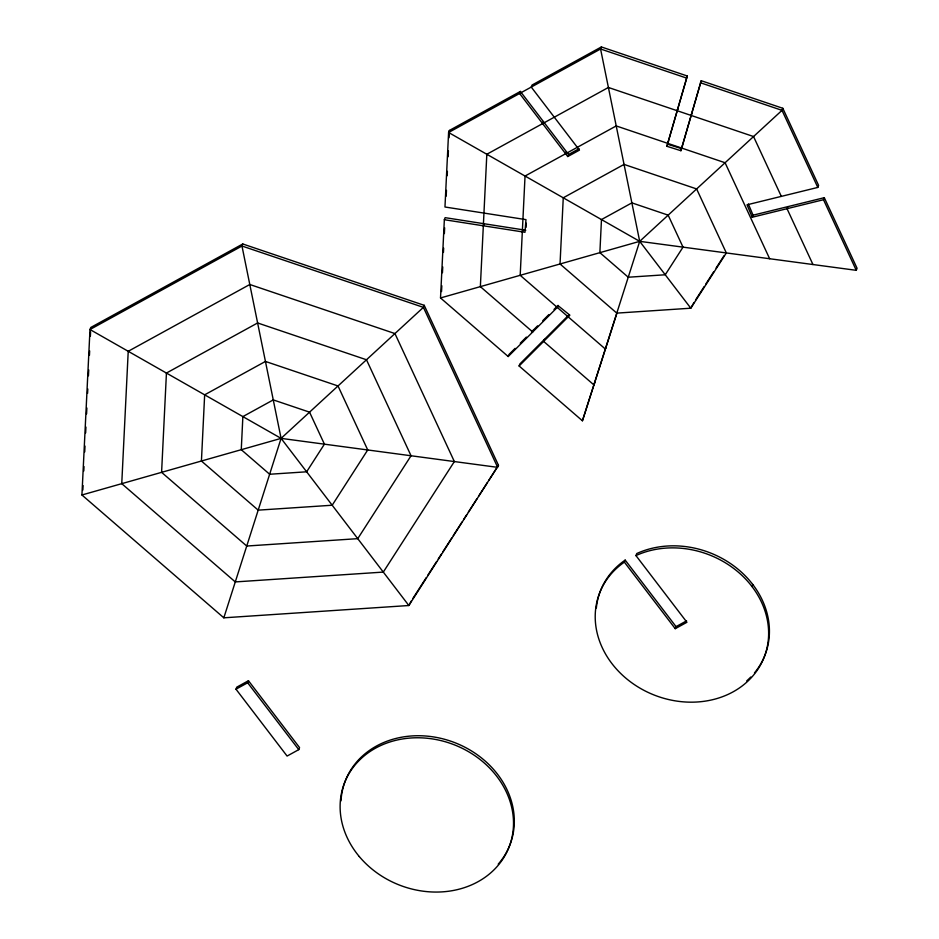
<?xml version="1.0" encoding="UTF-8"?>
<svg xmlns="http://www.w3.org/2000/svg" width="939" height="939" viewBox="0 0 939 939"><rect width="100%" height="100%" fill="white"/><g stroke="black" fill="none" stroke-linecap="round" stroke-linejoin="round"><path stroke-width="1.41" d="M81.928 494.982L89.991 329.519L90.79 327.465L242.767 243.976L424.205 305.316L498.48 465.31L408.852 605.514L223.834 617.815L81.928 494.982L281.09 438.372L497.67 467.352L423.407 307.358L424.205 305.316M82.867 490.005L83.078 485.616M83.794 470.967L84.005 466.577M84.721 451.929L85.003 446.072M85.649 432.902L85.93 427.045M86.576 413.864L86.869 408.007M87.573 393.359L87.797 388.969M88.442 375.788L88.724 369.931M89.44 355.294L89.651 350.893M90.367 336.256L90.578 331.866M617.146 312.452L582.426 420.789L519.103 365.975L569.856 315.175L558.611 306.079L508.199 356.527L440.52 297.956L444.347 219.714L445.145 217.66L525.781 230.243M441.541 291.56L441.823 285.761M442.457 272.721L442.738 266.934M443.443 252.438L443.654 248.096M444.37 233.6L444.652 227.813M446.189 196.181L446.471 190.335M447.187 175.734L447.398 171.356M448.114 156.743L448.396 150.897M449.042 137.751L449.394 130.451L520.382 91.447L568.564 154.489L567.766 156.543L519.584 93.489L520.382 91.447M526.004 227.426L526.321 223.212M752.245 217.238L753.043 215.184L824.301 197.683L823.503 199.725L752.245 217.238L747.033 204.808L817.799 187.424L818.597 185.382L782.809 108.29L701.233 80.719L680.916 150.71L666.89 146.296L687.289 76L601.371 46.95L532.061 85.038L531.263 87.081L579.445 150.123L567.766 156.543M666.89 146.296L687.289 76M680.916 150.71L701.233 80.719M223.834 617.815L281.09 438.372L241.969 246.018L242.767 243.976M582.426 420.789L639.694 241.346L600.573 48.992L601.371 46.95M449.394 130.451L448.596 132.493L444.969 207.003L525.969 219.632L524.983 232.285L444.347 219.714M235.982 689.191L236.781 687.148L248.459 680.728L299.564 747.597L298.766 749.639L287.088 756.059L235.982 689.191L247.661 682.782L248.459 680.728M483.327 225.794L484.125 223.74M542.601 123.619L543.399 121.565M522.319 231.874L523.117 229.82M565.63 153.738L566.428 151.684M508.199 356.527L508.997 354.484L515.124 348.346M519.103 365.975L519.901 363.921L568.987 314.8L568.189 316.854M533.528 329.918L532.73 331.972L480.357 286.63L486.825 154.266L608.402 87.468L753.548 136.542L781.33 196.392M544.444 339.366L543.646 341.409L593.882 384.896L594.68 382.854M557.273 307.405L558.071 305.363L553.987 309.459M677.113 110.696L677.911 108.654M667.735 143.35L668.533 141.308M691.057 115.415L691.855 113.361M681.679 148.069L682.477 146.015M606.136 346.961L605.338 349.015L520.194 275.315L525.042 176.039L616.219 125.932L725.084 162.74L769.651 258.741M782.809 108.29L782.011 110.344L639.694 241.346L440.52 297.956M624.376 562.132L625.174 560.09L676.045 626.642L675.247 628.684L624.376 562.132A88.313 75.308 21.3 0 0 649.988 693.275A88.313 75.308 21.3 0 0 768.278 626.348A88.313 75.308 21.3 0 0 635.949 555.583L636.748 553.541A88.313 75.308 21.3 0 1 745.167 575.748A88.313 75.308 21.3 0 1 754.475 672.911M787.833 206.639L787.035 208.693L812.963 264.54M686.491 78.043L600.573 48.992L448.596 132.493L639.694 241.346L856.274 270.326L857.072 268.284L824.301 197.683M751.975 586.535L752.773 584.492M411.235 601.007L408.852 605.514L281.09 438.372L89.991 329.519L241.969 246.018L423.407 307.358L281.09 438.372M412.831 598.53L426.306 577.567M427.891 575.102L436.623 561.522M438.208 559.057L441.377 554.127M442.962 551.663L451.682 538.094M453.267 535.617L462 522.049M463.584 519.584L466.753 514.654M468.338 512.189L477.059 498.609M478.644 496.144L487.376 482.576M488.961 480.111L498.48 465.31M693.968 302.475L690.799 308.203L616.794 313.121L560.031 263.988L563.259 197.8L624.048 164.407L696.621 188.939L726.328 252.943L690.799 308.203L639.694 241.346M695.553 300.011L704.227 286.501M705.811 284.048L713.71 271.77M716.07 268.085L723.969 255.807M520.241 343.228L526.38 337.089M531.486 331.972L537.624 325.833M542.742 320.715L548.869 314.577M568.564 154.489L579.081 148.714M676.045 626.642L686.55 620.867M675.247 628.684L686.925 622.275L635.949 555.583M667.688 144.254L681.714 148.667M700.435 82.761L782.011 110.344L817.799 187.424M247.661 682.782L298.766 749.639M823.503 199.725L856.274 270.326M748.36 204.009L753.043 215.184M750.777 677.019A88.313 75.308 21.3 0 1 746.728 680.857M596.335 607.979A88.313 75.308 21.3 0 1 625.174 560.09M340.998 800.885A88.313 75.308 21.3 0 1 456.002 743.125A88.313 75.308 21.3 0 1 498.222 864.15M128.22 351.292L121.753 483.655L235.278 581.922L383.3 572.086L454.359 461.554L394.943 333.568L249.797 284.494L128.22 351.292M166.438 373.053L161.59 472.329L246.734 546.029L357.747 538.657L411.047 455.755L366.48 359.766L257.615 322.957L166.438 373.053M204.655 394.826L201.427 461.014L258.19 510.147L332.195 505.229L367.724 449.957L338.017 385.964L265.444 361.433L204.655 394.826M242.872 416.599L241.264 449.687L269.646 474.254L306.642 471.801L324.413 444.159L309.553 412.162L273.272 399.897L242.872 416.599M601.476 219.573L599.868 252.661L628.25 277.228L665.246 274.775L683.017 247.145L668.157 215.148L631.877 202.871L601.476 219.573M359.273 856.544A88.313 75.308 21.3 0 0 507.67 850.358A88.313 75.308 21.3 0 0 413.489 737.854A88.313 75.308 21.3 0 0 359.273 856.544"/></g></svg>
